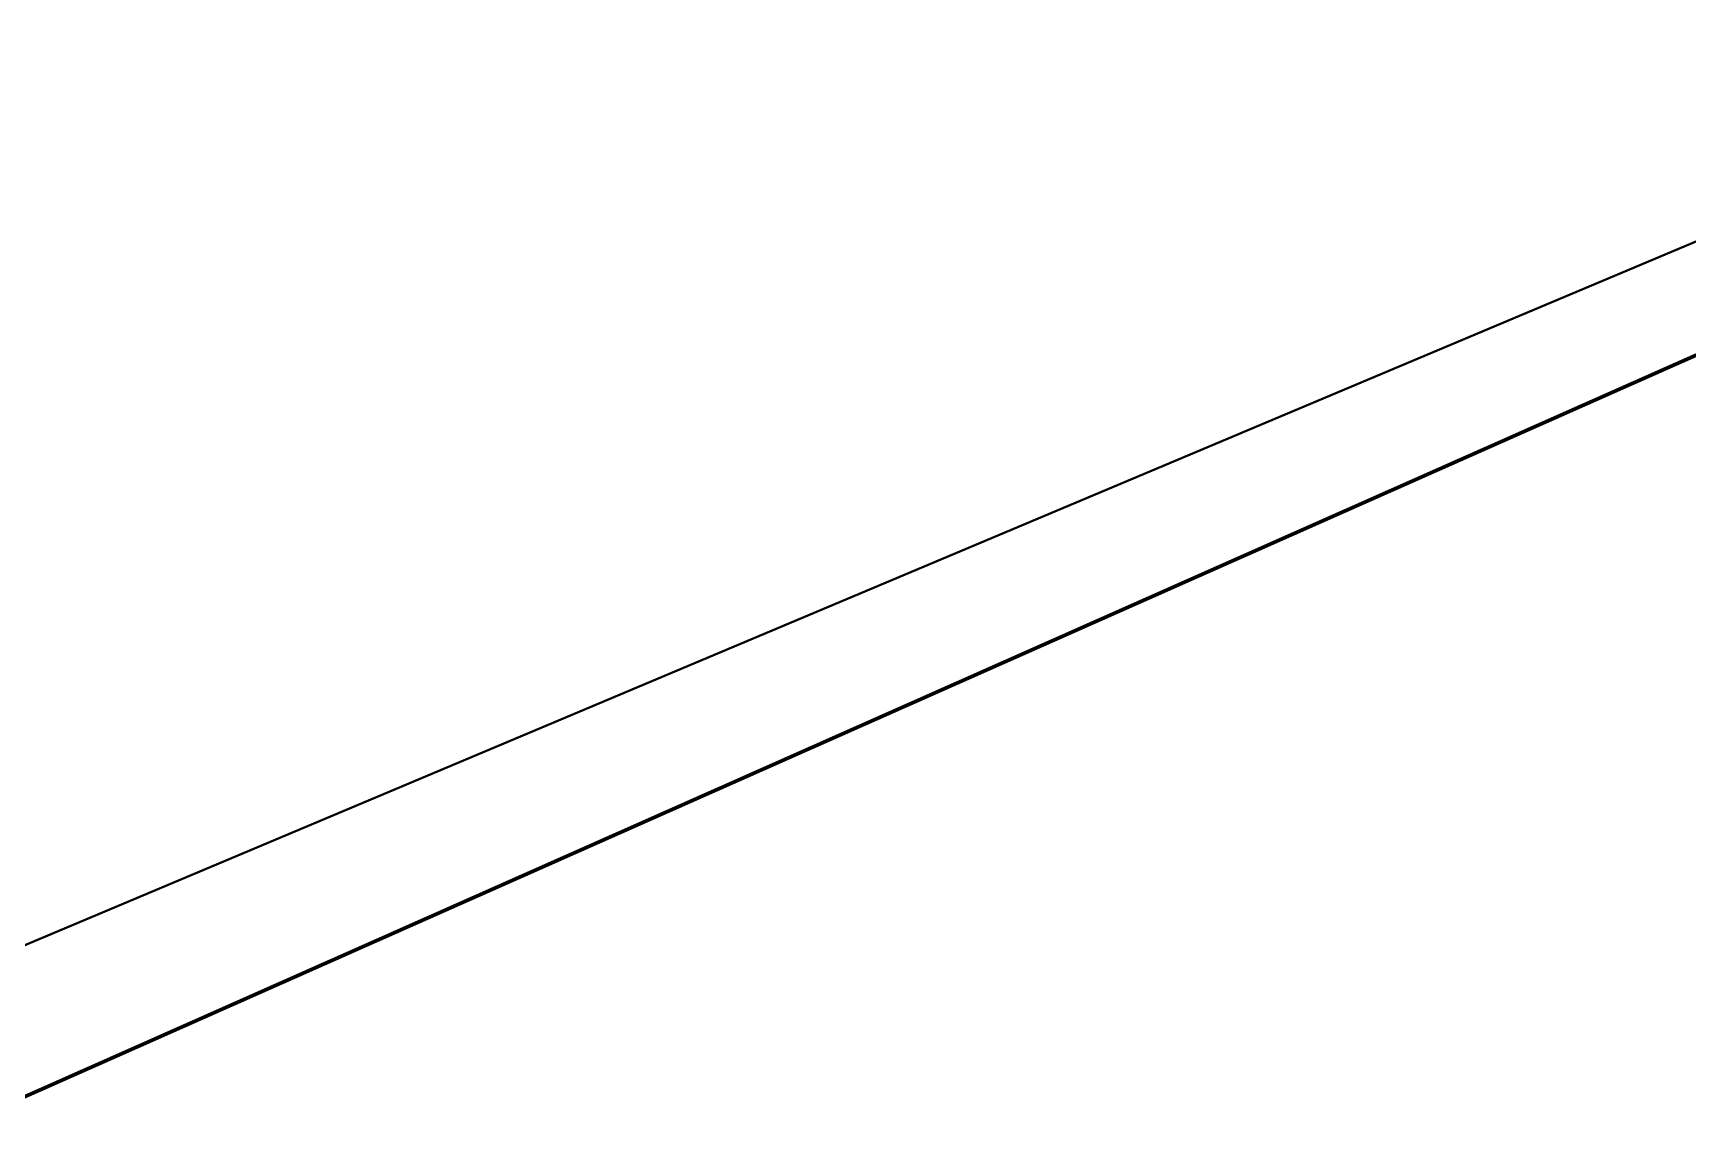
# Model space of a CAD drawing. Header units: metres. Extents: x 245225 to 248406, y 1633796 to 1637634.
# Drawn here: x 245507.9 to 245663.7, y 1637219.7 to 1637322 of the extents above; entities that cross this region are included whole.
import ezdxf

# ---------------------------------------------------------------- set-up
doc = ezdxf.new("R2010")
doc.units = ezdxf.units.M
doc.header["$MEASUREMENT"] = 0
doc.layers.add('Limites_Communes', color=7, linetype='Continuous', lineweight=211, plot=False)
doc.layers.add('PUD YEUMBEUL NORD MALIKA TP', color=7, linetype='Continuous', lineweight=0)

msp = doc.modelspace()

# ---------------------------------------------------------------- linework, layer by layer
at = {"layer": 'Limites_Communes', "color": 210, "lineweight": 80, "flags": 128}
msp.add_lwpolyline([(245735.1907, 1636182.4264), (245737.0861, 1636220.9674), (245735.2556, 1636239.0143), (245707.1038, 1636298.2282), (245667.8308, 1636399.1458), (245610.4254, 1636525.3073), (245591.9622, 1636563.4721), (245540.6052, 1636669.6309), (245473.0182, 1636809.3381), (245335.4487, 1637145.601), (245779.4502, 1637342.6846), (245848.75, 1637373.75), (245979.1715, 1637415.3337), (246366.25, 1637538.75), (246605.2718, 1637633.7039), (246913.4298, 1637003.726)], dxfattribs=at)
at = {"layer": 'PUD YEUMBEUL NORD MALIKA TP', "color": 30, "linetype": 'Continuous', "lineweight": 40, "flags": 128}
msp.add_lwpolyline([(245833.3328, 1637106.9808), (245796.7143, 1637097.4558), (245755.9684, 1637080.2049), (245723.0542, 1637055.5457), (245686.5462, 1637038.5397), (245638.0448, 1637023.449), (245593.1746, 1637067.2712), (245575.1491, 1637098.0062), (245534.4749, 1637160.2749), (245481.0606, 1637102.1117), (245465.3475, 1637118.386), (245430.5542, 1637140.2721), (245393.812, 1637146.702), (245346.8573, 1637151.5895), (245337.4116, 1637152.5727), (245337.3241, 1637152.5818), (245334.8191, 1637152.8425), (245332.7085, 1637154.2871), (245332.7085, 1637154.2871), (245325.18, 1637159.44), (245799.462481, 1637359.271394), (245862.1836, 1637269.0784)], dxfattribs=at)

doc.saveas('drawing.dxf')
